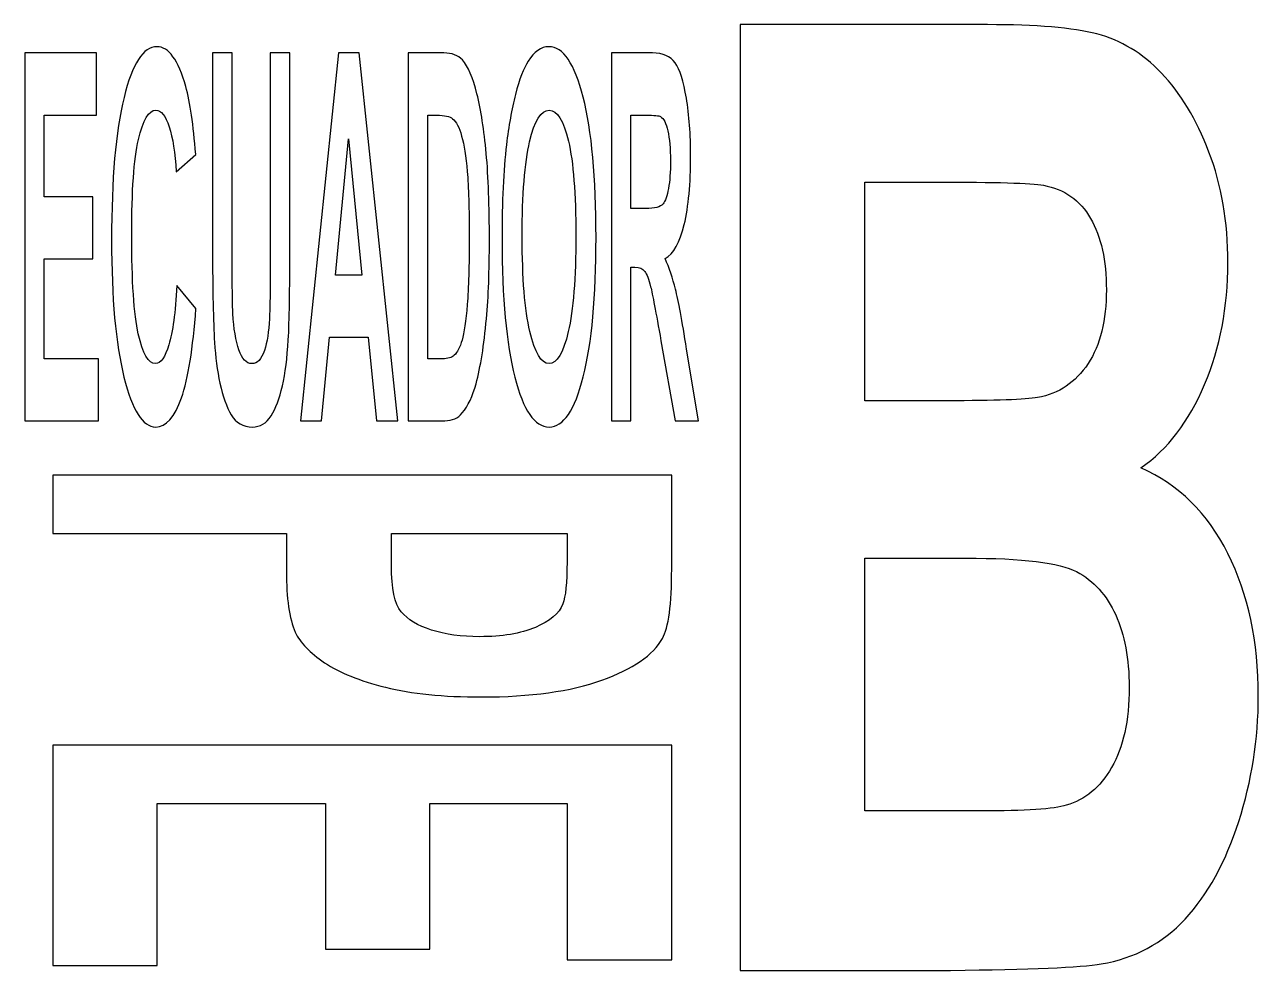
# Model space of a CAD drawing. Header units: centimetres. Extents: x -12.1 to 12.1, y -5 to 6.2.
# Drawn here: x -8.554 to -7.401, y -1.191 to -0.306 of the extents above; entities that cross this region are included whole.
import ezdxf

# ---------------------------------------------------------------- set-up
doc = ezdxf.new("R2010")
doc.units = ezdxf.units.CM
doc.header["$MEASUREMENT"] = 0
doc.layers.add('Layer 1', color=7, linetype='Continuous')

msp = doc.modelspace()

# ---------------------------------------------------------------- linework, layer by layer
at = {"layer": 'Layer 1', "color": 250}
for points, knots in [([(-7.88512, -0.3063), (-7.88512, -0.3063), (-7.65387, -0.3063), (-7.65387, -0.3063), (-7.65387, -0.3063), (-7.60809, -0.3063), (-7.57396, -0.30918), (-7.55148, -0.31503), (-7.55148, -0.31503), (-7.52897, -0.32086), (-7.50883, -0.33306), (-7.49109, -0.35152), (-7.49109, -0.35152), (-7.47332, -0.37003), (-7.45851, -0.3947), (-7.44669, -0.42545), (-7.44669, -0.42545), (-7.43483, -0.45623), (-7.42892, -0.49071), (-7.42892, -0.52894), (-7.42892, -0.52894), (-7.42892, -0.57038), (-7.43623, -0.60841), (-7.45081, -0.64297), (-7.45081, -0.64297), (-7.46543, -0.67759), (-7.48521, -0.70351), (-7.51022, -0.72084), (-7.51022, -0.72084), (-7.47496, -0.73653), (-7.44788, -0.76323), (-7.42892, -0.80108), (-7.42892, -0.80108), (-7.41, -0.83891), (-7.4005, -0.88334), (-7.4005, -0.93442), (-7.4005, -0.93442), (-7.4005, -0.97466), (-7.40665, -1.0138), (-7.41887, -1.0518), (-7.41887, -1.0518), (-7.4311, -1.08983), (-7.44782, -1.12017), (-7.46899, -1.14291), (-7.46899, -1.14291), (-7.49015, -1.16565), (-7.51628, -1.17966), (-7.54732, -1.18487), (-7.54732, -1.18487), (-7.56677, -1.1881), (-7.61374, -1.19009), (-7.68822, -1.19089), (-7.68822, -1.19089), (-7.68822, -1.19089), (-7.88512, -1.19089), (-7.88512, -1.19089), (-7.88512, -1.19089), (-7.88512, -1.19089), (-7.88512, -0.3063), (-7.88512, -0.3063)], [0, 0, 0, 0, 0.0625, 0.0625, 0.0625, 0.0625, 0.125, 0.125, 0.125, 0.125, 0.1875, 0.1875, 0.1875, 0.1875, 0.25, 0.25, 0.25, 0.25, 0.3125, 0.3125, 0.3125, 0.3125, 0.375, 0.375, 0.375, 0.375, 0.4375, 0.4375, 0.4375, 0.4375, 0.5, 0.5, 0.5, 0.5, 0.5625, 0.5625, 0.5625, 0.5625, 0.625, 0.625, 0.625, 0.625, 0.6875, 0.6875, 0.6875, 0.6875, 0.75, 0.75, 0.75, 0.75, 0.8125, 0.8125, 0.8125, 0.8125, 0.875, 0.875, 0.875, 0.875, 1, 1, 1, 1]), ([(-8.55402, -0.67681), (-8.55402, -0.67681), (-8.55402, -0.33279), (-8.55402, -0.33279), (-8.55402, -0.33279), (-8.55402, -0.33279), (-8.48684, -0.33279), (-8.48684, -0.33279), (-8.48684, -0.33279), (-8.48684, -0.33279), (-8.48684, -0.39097), (-8.48684, -0.39097), (-8.48684, -0.39097), (-8.48684, -0.39097), (-8.53573, -0.39097), (-8.53573, -0.39097), (-8.53573, -0.39097), (-8.53573, -0.39097), (-8.53573, -0.46729), (-8.53573, -0.46729), (-8.53573, -0.46729), (-8.53573, -0.46729), (-8.49025, -0.46729), (-8.49025, -0.46729), (-8.49025, -0.46729), (-8.49025, -0.46729), (-8.49025, -0.52521), (-8.49025, -0.52521), (-8.49025, -0.52521), (-8.49025, -0.52521), (-8.53573, -0.52521), (-8.53573, -0.52521), (-8.53573, -0.52521), (-8.53573, -0.52521), (-8.53573, -0.61883), (-8.53573, -0.61883), (-8.53573, -0.61883), (-8.53573, -0.61883), (-8.4851, -0.61883), (-8.4851, -0.61883), (-8.4851, -0.61883), (-8.4851, -0.61883), (-8.4851, -0.67681), (-8.4851, -0.67681), (-8.4851, -0.67681), (-8.4851, -0.67681), (-8.55402, -0.67681), (-8.55402, -0.67681)], [0, 0, 0, 0, 0.0769231, 0.0769231, 0.0769231, 0.0769231, 0.1538462, 0.1538462, 0.1538462, 0.1538462, 0.2307692, 0.2307692, 0.2307692, 0.2307692, 0.3076923, 0.3076923, 0.3076923, 0.3076923, 0.3846154, 0.3846154, 0.3846154, 0.3846154, 0.4615385, 0.4615385, 0.4615385, 0.4615385, 0.5384615, 0.5384615, 0.5384615, 0.5384615, 0.6153846, 0.6153846, 0.6153846, 0.6153846, 0.6923077, 0.6923077, 0.6923077, 0.6923077, 0.7692308, 0.7692308, 0.7692308, 0.7692308, 0.8461538, 0.8461538, 0.8461538, 0.8461538, 1, 1, 1, 1]), ([(-8.41162, -0.55037), (-8.41162, -0.55037), (-8.39386, -0.57168), (-8.39386, -0.57168), (-8.39386, -0.57168), (-8.3966, -0.60925), (-8.40112, -0.63715), (-8.40743, -0.65535), (-8.40743, -0.65535), (-8.41378, -0.67357), (-8.42179, -0.68266), (-8.43151, -0.68266), (-8.43151, -0.68266), (-8.44354, -0.68266), (-8.45344, -0.66708), (-8.46118, -0.63589), (-8.46118, -0.63589), (-8.46893, -0.60468), (-8.47277, -0.56199), (-8.47277, -0.50785), (-8.47277, -0.50785), (-8.47277, -0.45061), (-8.46893, -0.40611), (-8.46113, -0.37447), (-8.46113, -0.37447), (-8.45332, -0.34278), (-8.44311, -0.32691), (-8.4304, -0.32691), (-8.4304, -0.32691), (-8.41931, -0.32691), (-8.41031, -0.33934), (-8.40339, -0.36424), (-8.40339, -0.36424), (-8.39928, -0.37895), (-8.39619, -0.40003), (-8.39413, -0.42763), (-8.39413, -0.42763), (-8.39413, -0.42763), (-8.41224, -0.44403), (-8.41224, -0.44403), (-8.41224, -0.44403), (-8.41332, -0.42621), (-8.41555, -0.41211), (-8.41894, -0.40178), (-8.41894, -0.40178), (-8.42231, -0.39147), (-8.42647, -0.38631), (-8.43134, -0.38631), (-8.43134, -0.38631), (-8.43806, -0.38631), (-8.44348, -0.39546), (-8.44767, -0.41377), (-8.44767, -0.41377), (-8.45186, -0.43206), (-8.45394, -0.46173), (-8.45394, -0.5027), (-8.45394, -0.5027), (-8.45394, -0.5462), (-8.4519, -0.57719), (-8.44776, -0.59562), (-8.44776, -0.59562), (-8.44363, -0.61408), (-8.43829, -0.62331), (-8.43172, -0.62331), (-8.43172, -0.62331), (-8.42683, -0.62331), (-8.42266, -0.61746), (-8.41917, -0.60572), (-8.41917, -0.60572), (-8.41564, -0.59399), (-8.41314, -0.57553), (-8.41162, -0.55037)], [0, 0, 0, 0, 0.0526316, 0.0526316, 0.0526316, 0.0526316, 0.1052632, 0.1052632, 0.1052632, 0.1052632, 0.1578947, 0.1578947, 0.1578947, 0.1578947, 0.2105263, 0.2105263, 0.2105263, 0.2105263, 0.2631579, 0.2631579, 0.2631579, 0.2631579, 0.3157895, 0.3157895, 0.3157895, 0.3157895, 0.3684211, 0.3684211, 0.3684211, 0.3684211, 0.4210526, 0.4210526, 0.4210526, 0.4210526, 0.4736842, 0.4736842, 0.4736842, 0.4736842, 0.5263158, 0.5263158, 0.5263158, 0.5263158, 0.5789474, 0.5789474, 0.5789474, 0.5789474, 0.6315789, 0.6315789, 0.6315789, 0.6315789, 0.6842105, 0.6842105, 0.6842105, 0.6842105, 0.7368421, 0.7368421, 0.7368421, 0.7368421, 0.7894737, 0.7894737, 0.7894737, 0.7894737, 0.8421053, 0.8421053, 0.8421053, 0.8421053, 0.8947368, 0.8947368, 0.8947368, 0.8947368, 1, 1, 1, 1]), ([(-8.37831, -0.33279), (-8.37831, -0.33279), (-8.35999, -0.33279), (-8.35999, -0.33279), (-8.35999, -0.33279), (-8.35999, -0.33279), (-8.35999, -0.51913), (-8.35999, -0.51913), (-8.35999, -0.51913), (-8.35999, -0.54871), (-8.3598, -0.56787), (-8.3593, -0.5766), (-8.3593, -0.5766), (-8.35857, -0.5907), (-8.35668, -0.602), (-8.35374, -0.61053), (-8.35374, -0.61053), (-8.35079, -0.61906), (-8.34675, -0.62331), (-8.34162, -0.62331), (-8.34162, -0.62331), (-8.33647, -0.62331), (-8.33254, -0.61933), (-8.32992, -0.6112), (-8.32992, -0.6112), (-8.32727, -0.60319), (-8.3257, -0.59329), (-8.32515, -0.58159), (-8.32515, -0.58159), (-8.32462, -0.56983), (-8.32435, -0.55037), (-8.32435, -0.52312), (-8.32435, -0.52312), (-8.32435, -0.52312), (-8.32435, -0.33279), (-8.32435, -0.33279), (-8.32435, -0.33279), (-8.32435, -0.33279), (-8.30604, -0.33279), (-8.30604, -0.33279), (-8.30604, -0.33279), (-8.30604, -0.33279), (-8.30604, -0.51347), (-8.30604, -0.51347), (-8.30604, -0.51347), (-8.30604, -0.5548), (-8.30653, -0.58401), (-8.30752, -0.60101), (-8.30752, -0.60101), (-8.30851, -0.6181), (-8.31035, -0.63248), (-8.313, -0.64419), (-8.313, -0.64419), (-8.31565, -0.65596), (-8.3192, -0.6653), (-8.32366, -0.67226), (-8.32366, -0.67226), (-8.32811, -0.67919), (-8.33394, -0.68266), (-8.3411, -0.68266), (-8.3411, -0.68266), (-8.34975, -0.68266), (-8.35633, -0.6789), (-8.36079, -0.6713), (-8.36079, -0.6713), (-8.36527, -0.66373), (-8.36879, -0.65389), (-8.37139, -0.64174), (-8.37139, -0.64174), (-8.37398, -0.62964), (-8.37569, -0.61691), (-8.37651, -0.60363), (-8.37651, -0.60363), (-8.3777, -0.58388), (-8.37831, -0.5548), (-8.37831, -0.51633), (-8.37831, -0.51633), (-8.37831, -0.51633), (-8.37831, -0.33279), (-8.37831, -0.33279)], [0, 0, 0, 0, 0.047619, 0.047619, 0.047619, 0.047619, 0.0952381, 0.0952381, 0.0952381, 0.0952381, 0.1428571, 0.1428571, 0.1428571, 0.1428571, 0.1904762, 0.1904762, 0.1904762, 0.1904762, 0.2380952, 0.2380952, 0.2380952, 0.2380952, 0.2857143, 0.2857143, 0.2857143, 0.2857143, 0.3333333, 0.3333333, 0.3333333, 0.3333333, 0.3809524, 0.3809524, 0.3809524, 0.3809524, 0.4285714, 0.4285714, 0.4285714, 0.4285714, 0.4761905, 0.4761905, 0.4761905, 0.4761905, 0.5238095, 0.5238095, 0.5238095, 0.5238095, 0.5714286, 0.5714286, 0.5714286, 0.5714286, 0.6190476, 0.6190476, 0.6190476, 0.6190476, 0.6666667, 0.6666667, 0.6666667, 0.6666667, 0.7142857, 0.7142857, 0.7142857, 0.7142857, 0.7619048, 0.7619048, 0.7619048, 0.7619048, 0.8095238, 0.8095238, 0.8095238, 0.8095238, 0.8571429, 0.8571429, 0.8571429, 0.8571429, 0.9047619, 0.9047619, 0.9047619, 0.9047619, 1, 1, 1, 1]), ([(-8.20506, -0.67681), (-8.20506, -0.67681), (-8.22497, -0.67681), (-8.22497, -0.67681), (-8.22497, -0.67681), (-8.22497, -0.67681), (-8.23286, -0.59871), (-8.23286, -0.59871), (-8.23286, -0.59871), (-8.23286, -0.59871), (-8.26909, -0.59871), (-8.26909, -0.59871), (-8.26909, -0.59871), (-8.26909, -0.59871), (-8.2766, -0.67681), (-8.2766, -0.67681), (-8.2766, -0.67681), (-8.2766, -0.67681), (-8.29599, -0.67681), (-8.29599, -0.67681), (-8.29599, -0.67681), (-8.29599, -0.67681), (-8.26071, -0.33279), (-8.26071, -0.33279), (-8.26071, -0.33279), (-8.26071, -0.33279), (-8.24134, -0.33279), (-8.24134, -0.33279), (-8.24134, -0.33279), (-8.24134, -0.33279), (-8.20506, -0.67681), (-8.20506, -0.67681)], [0, 0, 0, 0, 0.1111111, 0.1111111, 0.1111111, 0.1111111, 0.2222222, 0.2222222, 0.2222222, 0.2222222, 0.3333333, 0.3333333, 0.3333333, 0.3333333, 0.4444444, 0.4444444, 0.4444444, 0.4444444, 0.5555556, 0.5555556, 0.5555556, 0.5555556, 0.6666667, 0.6666667, 0.6666667, 0.6666667, 0.7777778, 0.7777778, 0.7777778, 0.7777778, 1, 1, 1, 1]), ([(-8.19542, -0.33279), (-8.19542, -0.33279), (-8.16199, -0.33279), (-8.16199, -0.33279), (-8.16199, -0.33279), (-8.15445, -0.33279), (-8.14871, -0.33501), (-8.14475, -0.33934), (-8.14475, -0.33934), (-8.13942, -0.34531), (-8.13485, -0.35589), (-8.13109, -0.37106), (-8.13109, -0.37106), (-8.12731, -0.38623), (-8.12443, -0.40481), (-8.12242, -0.42676), (-8.12242, -0.42676), (-8.12043, -0.44878), (-8.11948, -0.47585), (-8.11948, -0.50809), (-8.11948, -0.50809), (-8.11948, -0.53642), (-8.12038, -0.5608), (-8.12224, -0.58132), (-8.12224, -0.58132), (-8.12449, -0.60633), (-8.12775, -0.62663), (-8.13194, -0.64212), (-8.13194, -0.64212), (-8.13511, -0.65386), (-8.13939, -0.663), (-8.14481, -0.66955), (-8.14481, -0.66955), (-8.14885, -0.67439), (-8.15424, -0.67681), (-8.161, -0.67681), (-8.161, -0.67681), (-8.161, -0.67681), (-8.19542, -0.67681), (-8.19542, -0.67681), (-8.19542, -0.67681), (-8.19542, -0.67681), (-8.19542, -0.33279), (-8.19542, -0.33279)], [0, 0, 0, 0, 0.0833333, 0.0833333, 0.0833333, 0.0833333, 0.1666667, 0.1666667, 0.1666667, 0.1666667, 0.25, 0.25, 0.25, 0.25, 0.3333333, 0.3333333, 0.3333333, 0.3333333, 0.4166667, 0.4166667, 0.4166667, 0.4166667, 0.5, 0.5, 0.5, 0.5, 0.5833333, 0.5833333, 0.5833333, 0.5833333, 0.6666667, 0.6666667, 0.6666667, 0.6666667, 0.75, 0.75, 0.75, 0.75, 0.8333333, 0.8333333, 0.8333333, 0.8333333, 1, 1, 1, 1]), ([(-8.10766, -0.50693), (-8.10766, -0.47187), (-8.10629, -0.44246), (-8.10355, -0.41867), (-8.10355, -0.41867), (-8.10145, -0.40119), (-8.09863, -0.38544), (-8.0951, -0.37152), (-8.0951, -0.37152), (-8.09152, -0.35758), (-8.08762, -0.34727), (-8.08336, -0.34051), (-8.08336, -0.34051), (-8.07772, -0.33149), (-8.07122, -0.32691), (-8.06383, -0.32691), (-8.06383, -0.32691), (-8.05046, -0.32691), (-8.03981, -0.34266), (-8.0318, -0.37411), (-8.0318, -0.37411), (-8.02379, -0.40554), (-8.01977, -0.4493), (-8.01977, -0.50532), (-8.01977, -0.50532), (-8.01977, -0.5608), (-8.02373, -0.60427), (-8.03171, -0.63566), (-8.03171, -0.63566), (-8.03966, -0.66702), (-8.05029, -0.68266), (-8.0636, -0.68266), (-8.0636, -0.68266), (-8.07708, -0.68266), (-8.0878, -0.66708), (-8.09575, -0.63589), (-8.09575, -0.63589), (-8.10369, -0.60468), (-8.10766, -0.56167), (-8.10766, -0.50693)], [0, 0, 0, 0, 0.0909091, 0.0909091, 0.0909091, 0.0909091, 0.1818182, 0.1818182, 0.1818182, 0.1818182, 0.2727273, 0.2727273, 0.2727273, 0.2727273, 0.3636364, 0.3636364, 0.3636364, 0.3636364, 0.4545455, 0.4545455, 0.4545455, 0.4545455, 0.5454545, 0.5454545, 0.5454545, 0.5454545, 0.6363636, 0.6363636, 0.6363636, 0.6363636, 0.7272727, 0.7272727, 0.7272727, 0.7272727, 0.8181818, 0.8181818, 0.8181818, 0.8181818, 1, 1, 1, 1]), ([(-8.00545, -0.67681), (-8.00545, -0.67681), (-8.00545, -0.33279), (-8.00545, -0.33279), (-8.00545, -0.33279), (-8.00545, -0.33279), (-7.96692, -0.33279), (-7.96692, -0.33279), (-7.96692, -0.33279), (-7.95722, -0.33279), (-7.95021, -0.33588), (-7.94584, -0.34205), (-7.94584, -0.34205), (-7.94144, -0.34826), (-7.93792, -0.3592), (-7.93527, -0.37502), (-7.93527, -0.37502), (-7.93262, -0.39086), (-7.93131, -0.40891), (-7.93131, -0.42927), (-7.93131, -0.42927), (-7.93131, -0.45504), (-7.93332, -0.47641), (-7.93731, -0.49321), (-7.93731, -0.49321), (-7.94129, -0.51001), (-7.94729, -0.52064), (-7.95524, -0.52498), (-7.95524, -0.52498), (-7.95128, -0.53375), (-7.94802, -0.54335), (-7.94546, -0.55386), (-7.94546, -0.55386), (-7.94287, -0.56435), (-7.9394, -0.58298), (-7.93504, -0.60972), (-7.93504, -0.60972), (-7.93504, -0.60972), (-7.92397, -0.67681), (-7.92397, -0.67681), (-7.92397, -0.67681), (-7.92397, -0.67681), (-7.94587, -0.67681), (-7.94587, -0.67681), (-7.94587, -0.67681), (-7.94587, -0.67681), (-7.95909, -0.60197), (-7.95909, -0.60197), (-7.95909, -0.60197), (-7.96378, -0.57521), (-7.96698, -0.55838), (-7.9687, -0.55139), (-7.9687, -0.55139), (-7.97045, -0.54443), (-7.97228, -0.53966), (-7.9742, -0.53707), (-7.9742, -0.53707), (-7.97615, -0.5345), (-7.97921, -0.53322), (-7.98343, -0.53322), (-7.98343, -0.53322), (-7.98343, -0.53322), (-7.98716, -0.53322), (-7.98716, -0.53322), (-7.98716, -0.53322), (-7.98716, -0.53322), (-7.98716, -0.67681), (-7.98716, -0.67681), (-7.98716, -0.67681), (-7.98716, -0.67681), (-8.00545, -0.67681), (-8.00545, -0.67681)], [0, 0, 0, 0, 0.0526316, 0.0526316, 0.0526316, 0.0526316, 0.1052632, 0.1052632, 0.1052632, 0.1052632, 0.1578947, 0.1578947, 0.1578947, 0.1578947, 0.2105263, 0.2105263, 0.2105263, 0.2105263, 0.2631579, 0.2631579, 0.2631579, 0.2631579, 0.3157895, 0.3157895, 0.3157895, 0.3157895, 0.3684211, 0.3684211, 0.3684211, 0.3684211, 0.4210526, 0.4210526, 0.4210526, 0.4210526, 0.4736842, 0.4736842, 0.4736842, 0.4736842, 0.5263158, 0.5263158, 0.5263158, 0.5263158, 0.5789474, 0.5789474, 0.5789474, 0.5789474, 0.6315789, 0.6315789, 0.6315789, 0.6315789, 0.6842105, 0.6842105, 0.6842105, 0.6842105, 0.7368421, 0.7368421, 0.7368421, 0.7368421, 0.7894737, 0.7894737, 0.7894737, 0.7894737, 0.8421053, 0.8421053, 0.8421053, 0.8421053, 0.8947368, 0.8947368, 0.8947368, 0.8947368, 1, 1, 1, 1]), ([(-8.17713, -0.39097), (-8.17713, -0.39097), (-8.17713, -0.61883), (-8.17713, -0.61883), (-8.17713, -0.61883), (-8.17713, -0.61883), (-8.16345, -0.61883), (-8.16345, -0.61883), (-8.16345, -0.61883), (-8.15838, -0.61883), (-8.15468, -0.61775), (-8.15238, -0.6156), (-8.15238, -0.6156), (-8.14944, -0.61277), (-8.14696, -0.60799), (-8.14502, -0.60127), (-8.14502, -0.60127), (-8.14306, -0.59455), (-8.14146, -0.58345), (-8.14021, -0.56804), (-8.14021, -0.56804), (-8.13898, -0.55264), (-8.13837, -0.53165), (-8.13837, -0.50503), (-8.13837, -0.50503), (-8.13837, -0.47844), (-8.13898, -0.45806), (-8.14021, -0.44377), (-8.14021, -0.44377), (-8.14146, -0.42955), (-8.14321, -0.4184), (-8.14542, -0.41049), (-8.14542, -0.41049), (-8.14763, -0.40247), (-8.15049, -0.39709), (-8.1539, -0.39427), (-8.1539, -0.39427), (-8.15646, -0.39208), (-8.16147, -0.39097), (-8.16892, -0.39097), (-8.16892, -0.39097), (-8.16892, -0.39097), (-8.17713, -0.39097), (-8.17713, -0.39097)], [0, 0, 0, 0, 0.0833333, 0.0833333, 0.0833333, 0.0833333, 0.1666667, 0.1666667, 0.1666667, 0.1666667, 0.25, 0.25, 0.25, 0.25, 0.3333333, 0.3333333, 0.3333333, 0.3333333, 0.4166667, 0.4166667, 0.4166667, 0.4166667, 0.5, 0.5, 0.5, 0.5, 0.5833333, 0.5833333, 0.5833333, 0.5833333, 0.6666667, 0.6666667, 0.6666667, 0.6666667, 0.75, 0.75, 0.75, 0.75, 0.8333333, 0.8333333, 0.8333333, 0.8333333, 1, 1, 1, 1]), ([(-8.08881, -0.50457), (-8.08881, -0.54353), (-8.08645, -0.57309), (-8.08171, -0.59318), (-8.08171, -0.59318), (-8.07699, -0.61327), (-8.07097, -0.62331), (-8.06365, -0.62331), (-8.06365, -0.62331), (-8.05637, -0.62331), (-8.05037, -0.61338), (-8.04568, -0.59341), (-8.04568, -0.59341), (-8.04103, -0.57346), (-8.03867, -0.54353), (-8.03867, -0.50366), (-8.03867, -0.50366), (-8.03867, -0.46424), (-8.04097, -0.4348), (-8.04551, -0.41537), (-8.04551, -0.41537), (-8.05008, -0.39601), (-8.05611, -0.38631), (-8.06365, -0.38631), (-8.06365, -0.38631), (-8.0712, -0.38631), (-8.07728, -0.39613), (-8.08188, -0.41575), (-8.08188, -0.41575), (-8.08651, -0.43538), (-8.08881, -0.465), (-8.08881, -0.50457)], [0, 0, 0, 0, 0.1111111, 0.1111111, 0.1111111, 0.1111111, 0.2222222, 0.2222222, 0.2222222, 0.2222222, 0.3333333, 0.3333333, 0.3333333, 0.3333333, 0.4444444, 0.4444444, 0.4444444, 0.4444444, 0.5555556, 0.5555556, 0.5555556, 0.5555556, 0.6666667, 0.6666667, 0.6666667, 0.6666667, 0.7777778, 0.7777778, 0.7777778, 0.7777778, 1, 1, 1, 1]), ([(-7.98716, -0.4783), (-7.98716, -0.4783), (-7.97359, -0.4783), (-7.97359, -0.4783), (-7.97359, -0.4783), (-7.96483, -0.4783), (-7.95932, -0.47688), (-7.95713, -0.47405), (-7.95713, -0.47405), (-7.95498, -0.47129), (-7.9533, -0.46639), (-7.95204, -0.45952), (-7.95204, -0.45952), (-7.95079, -0.45262), (-7.95018, -0.44403), (-7.95018, -0.43369), (-7.95018, -0.43369), (-7.95018, -0.42213), (-7.95097, -0.41278), (-7.95263, -0.40565), (-7.95263, -0.40565), (-7.95425, -0.39854), (-7.95652, -0.39403), (-7.95949, -0.39217), (-7.95949, -0.39217), (-7.96098, -0.39141), (-7.96544, -0.39097), (-7.97283, -0.39097), (-7.97283, -0.39097), (-7.97283, -0.39097), (-7.98716, -0.39097), (-7.98716, -0.39097), (-7.98716, -0.39097), (-7.98716, -0.39097), (-7.98716, -0.4783), (-7.98716, -0.4783)], [0, 0, 0, 0, 0.1, 0.1, 0.1, 0.1, 0.2, 0.2, 0.2, 0.2, 0.3, 0.3, 0.3, 0.3, 0.4, 0.4, 0.4, 0.4, 0.5, 0.5, 0.5, 0.5, 0.6, 0.6, 0.6, 0.6, 0.7, 0.7, 0.7, 0.7, 0.8, 0.8, 0.8, 0.8, 1, 1, 1, 1]), ([(-8.23875, -0.54071), (-8.23875, -0.54071), (-8.25124, -0.41305), (-8.25124, -0.41305), (-8.25124, -0.41305), (-8.25124, -0.41305), (-8.26347, -0.54071), (-8.26347, -0.54071), (-8.26347, -0.54071), (-8.26347, -0.54071), (-8.23875, -0.54071), (-8.23875, -0.54071)], [0, 0, 0, 0, 0.25, 0.25, 0.25, 0.25, 0.5, 0.5, 0.5, 0.5, 1, 1, 1, 1]), ([(-7.7683, -0.45349), (-7.7683, -0.45349), (-7.7683, -0.65808), (-7.7683, -0.65808), (-7.7683, -0.65808), (-7.7683, -0.65808), (-7.69178, -0.65808), (-7.69178, -0.65808), (-7.69178, -0.65808), (-7.64623, -0.65808), (-7.61796, -0.65706), (-7.60693, -0.65505), (-7.60693, -0.65505), (-7.58692, -0.65144), (-7.57119, -0.6409), (-7.55972, -0.62337), (-7.55972, -0.62337), (-7.5483, -0.6059), (-7.54257, -0.58283), (-7.54257, -0.55428), (-7.54257, -0.55428), (-7.54257, -0.52693), (-7.54752, -0.50468), (-7.55737, -0.48759), (-7.55737, -0.48759), (-7.56726, -0.47053), (-7.58192, -0.46013), (-7.6014, -0.45652), (-7.6014, -0.45652), (-7.61295, -0.45454), (-7.64623, -0.45349), (-7.70121, -0.45349), (-7.70121, -0.45349), (-7.70121, -0.45349), (-7.7683, -0.45349), (-7.7683, -0.45349)], [0, 0, 0, 0, 0.1, 0.1, 0.1, 0.1, 0.2, 0.2, 0.2, 0.2, 0.3, 0.3, 0.3, 0.3, 0.4, 0.4, 0.4, 0.4, 0.5, 0.5, 0.5, 0.5, 0.6, 0.6, 0.6, 0.6, 0.7, 0.7, 0.7, 0.7, 0.8, 0.8, 0.8, 0.8, 1, 1, 1, 1]), ([(-8.52758, -0.72755), (-8.52758, -0.72755), (-7.94904, -0.72755), (-7.94904, -0.72755), (-7.94904, -0.72755), (-7.94904, -0.72755), (-7.94904, -0.81538), (-7.94904, -0.81538), (-7.94904, -0.81538), (-7.94904, -0.84867), (-7.95193, -0.87036), (-7.95772, -0.88043), (-7.95772, -0.88043), (-7.96639, -0.89598), (-7.98526, -0.90903), (-8.01433, -0.91946), (-8.01433, -0.91946), (-8.04341, -0.92996), (-8.08095, -0.93518), (-8.12702, -0.93518), (-8.12702, -0.93518), (-8.16254, -0.93518), (-8.19239, -0.93215), (-8.21662, -0.92615), (-8.21662, -0.92615), (-8.24081, -0.92009), (-8.2598, -0.91243), (-8.27363, -0.90311), (-8.27363, -0.90311), (-8.28743, -0.89377), (-8.29658, -0.88433), (-8.30104, -0.87469), (-8.30104, -0.87469), (-8.30657, -0.86165), (-8.30933, -0.84275), (-8.30933, -0.81795), (-8.30933, -0.81795), (-8.30933, -0.81795), (-8.30933, -0.78225), (-8.30933, -0.78225), (-8.30933, -0.78225), (-8.30933, -0.78225), (-8.52758, -0.78225), (-8.52758, -0.78225), (-8.52758, -0.78225), (-8.52758, -0.78225), (-8.52758, -0.72755), (-8.52758, -0.72755)], [0, 0, 0, 0, 0.0769231, 0.0769231, 0.0769231, 0.0769231, 0.1538462, 0.1538462, 0.1538462, 0.1538462, 0.2307692, 0.2307692, 0.2307692, 0.2307692, 0.3076923, 0.3076923, 0.3076923, 0.3076923, 0.3846154, 0.3846154, 0.3846154, 0.3846154, 0.4615385, 0.4615385, 0.4615385, 0.4615385, 0.5384615, 0.5384615, 0.5384615, 0.5384615, 0.6153846, 0.6153846, 0.6153846, 0.6153846, 0.6923077, 0.6923077, 0.6923077, 0.6923077, 0.7692308, 0.7692308, 0.7692308, 0.7692308, 0.8461538, 0.8461538, 0.8461538, 0.8461538, 1, 1, 1, 1]), ([(-8.04688, -0.78225), (-8.04688, -0.78225), (-8.21108, -0.78225), (-8.21108, -0.78225), (-8.21108, -0.78225), (-8.21108, -0.78225), (-8.21108, -0.81223), (-8.21108, -0.81223), (-8.21108, -0.81223), (-8.21108, -0.83381), (-8.20805, -0.8482), (-8.202, -0.85551), (-8.202, -0.85551), (-8.19594, -0.86276), (-8.18648, -0.86844), (-8.17357, -0.8726), (-8.17357, -0.8726), (-8.16068, -0.87671), (-8.14568, -0.8788), (-8.12859, -0.8788), (-8.12859, -0.8788), (-8.10753, -0.8788), (-8.09018, -0.87589), (-8.0765, -0.8701), (-8.0765, -0.8701), (-8.06281, -0.8643), (-8.05425, -0.85699), (-8.05084, -0.84811), (-8.05084, -0.84811), (-8.04819, -0.84159), (-8.04688, -0.82843), (-8.04688, -0.80871), (-8.04688, -0.80871), (-8.04688, -0.80871), (-8.04688, -0.78225), (-8.04688, -0.78225)], [0, 0, 0, 0, 0.1, 0.1, 0.1, 0.1, 0.2, 0.2, 0.2, 0.2, 0.3, 0.3, 0.3, 0.3, 0.4, 0.4, 0.4, 0.4, 0.5, 0.5, 0.5, 0.5, 0.6, 0.6, 0.6, 0.6, 0.7, 0.7, 0.7, 0.7, 0.8, 0.8, 0.8, 0.8, 1, 1, 1, 1]), ([(-7.7683, -0.80531), (-7.7683, -0.80531), (-7.7683, -1.04181), (-7.7683, -1.04181), (-7.7683, -1.04181), (-7.7683, -1.04181), (-7.66018, -1.04181), (-7.66018, -1.04181), (-7.66018, -1.04181), (-7.61811, -1.04181), (-7.59138, -1.04003), (-7.58008, -1.03643), (-7.58008, -1.03643), (-7.56269, -1.03159), (-7.54857, -1.01983), (-7.53765, -1.00113), (-7.53765, -1.00113), (-7.52673, -0.98241), (-7.52129, -0.95733), (-7.52129, -0.92598), (-7.52129, -0.92598), (-7.52129, -0.89945), (-7.52548, -0.87688), (-7.53389, -0.85842), (-7.53389, -0.85842), (-7.54231, -0.8399), (-7.55448, -0.82642), (-7.57041, -0.81797), (-7.57041, -0.81797), (-7.58634, -0.80953), (-7.62088, -0.80531), (-7.67398, -0.80531), (-7.67398, -0.80531), (-7.67398, -0.80531), (-7.7683, -0.80531), (-7.7683, -0.80531)], [0, 0, 0, 0, 0.1, 0.1, 0.1, 0.1, 0.2, 0.2, 0.2, 0.2, 0.3, 0.3, 0.3, 0.3, 0.4, 0.4, 0.4, 0.4, 0.5, 0.5, 0.5, 0.5, 0.6, 0.6, 0.6, 0.6, 0.7, 0.7, 0.7, 0.7, 0.8, 0.8, 0.8, 0.8, 1, 1, 1, 1]), ([(-8.52758, -0.98013), (-8.52758, -0.98013), (-7.94904, -0.98013), (-7.94904, -0.98013), (-7.94904, -0.98013), (-7.94904, -0.98013), (-7.94904, -1.18117), (-7.94904, -1.18117), (-7.94904, -1.18117), (-7.94904, -1.18117), (-8.04688, -1.18117), (-8.04688, -1.18117), (-8.04688, -1.18117), (-8.04688, -1.18117), (-8.04688, -1.03485), (-8.04688, -1.03485), (-8.04688, -1.03485), (-8.04688, -1.03485), (-8.17515, -1.03485), (-8.17515, -1.03485), (-8.17515, -1.03485), (-8.17515, -1.03485), (-8.17515, -1.17095), (-8.17515, -1.17095), (-8.17515, -1.17095), (-8.17515, -1.17095), (-8.27264, -1.17095), (-8.27264, -1.17095), (-8.27264, -1.17095), (-8.27264, -1.17095), (-8.27264, -1.03485), (-8.27264, -1.03485), (-8.27264, -1.03485), (-8.27264, -1.03485), (-8.43009, -1.03485), (-8.43009, -1.03485), (-8.43009, -1.03485), (-8.43009, -1.03485), (-8.43009, -1.1863), (-8.43009, -1.1863), (-8.43009, -1.1863), (-8.43009, -1.1863), (-8.52758, -1.1863), (-8.52758, -1.1863), (-8.52758, -1.1863), (-8.52758, -1.1863), (-8.52758, -0.98013), (-8.52758, -0.98013)], [0, 0, 0, 0, 0.0769231, 0.0769231, 0.0769231, 0.0769231, 0.1538462, 0.1538462, 0.1538462, 0.1538462, 0.2307692, 0.2307692, 0.2307692, 0.2307692, 0.3076923, 0.3076923, 0.3076923, 0.3076923, 0.3846154, 0.3846154, 0.3846154, 0.3846154, 0.4615385, 0.4615385, 0.4615385, 0.4615385, 0.5384615, 0.5384615, 0.5384615, 0.5384615, 0.6153846, 0.6153846, 0.6153846, 0.6153846, 0.6923077, 0.6923077, 0.6923077, 0.6923077, 0.7692308, 0.7692308, 0.7692308, 0.7692308, 0.8461538, 0.8461538, 0.8461538, 0.8461538, 1, 1, 1, 1])]:
    msp.add_open_spline(points, degree=3, knots=knots, dxfattribs=at)

doc.saveas('drawing.dxf')
